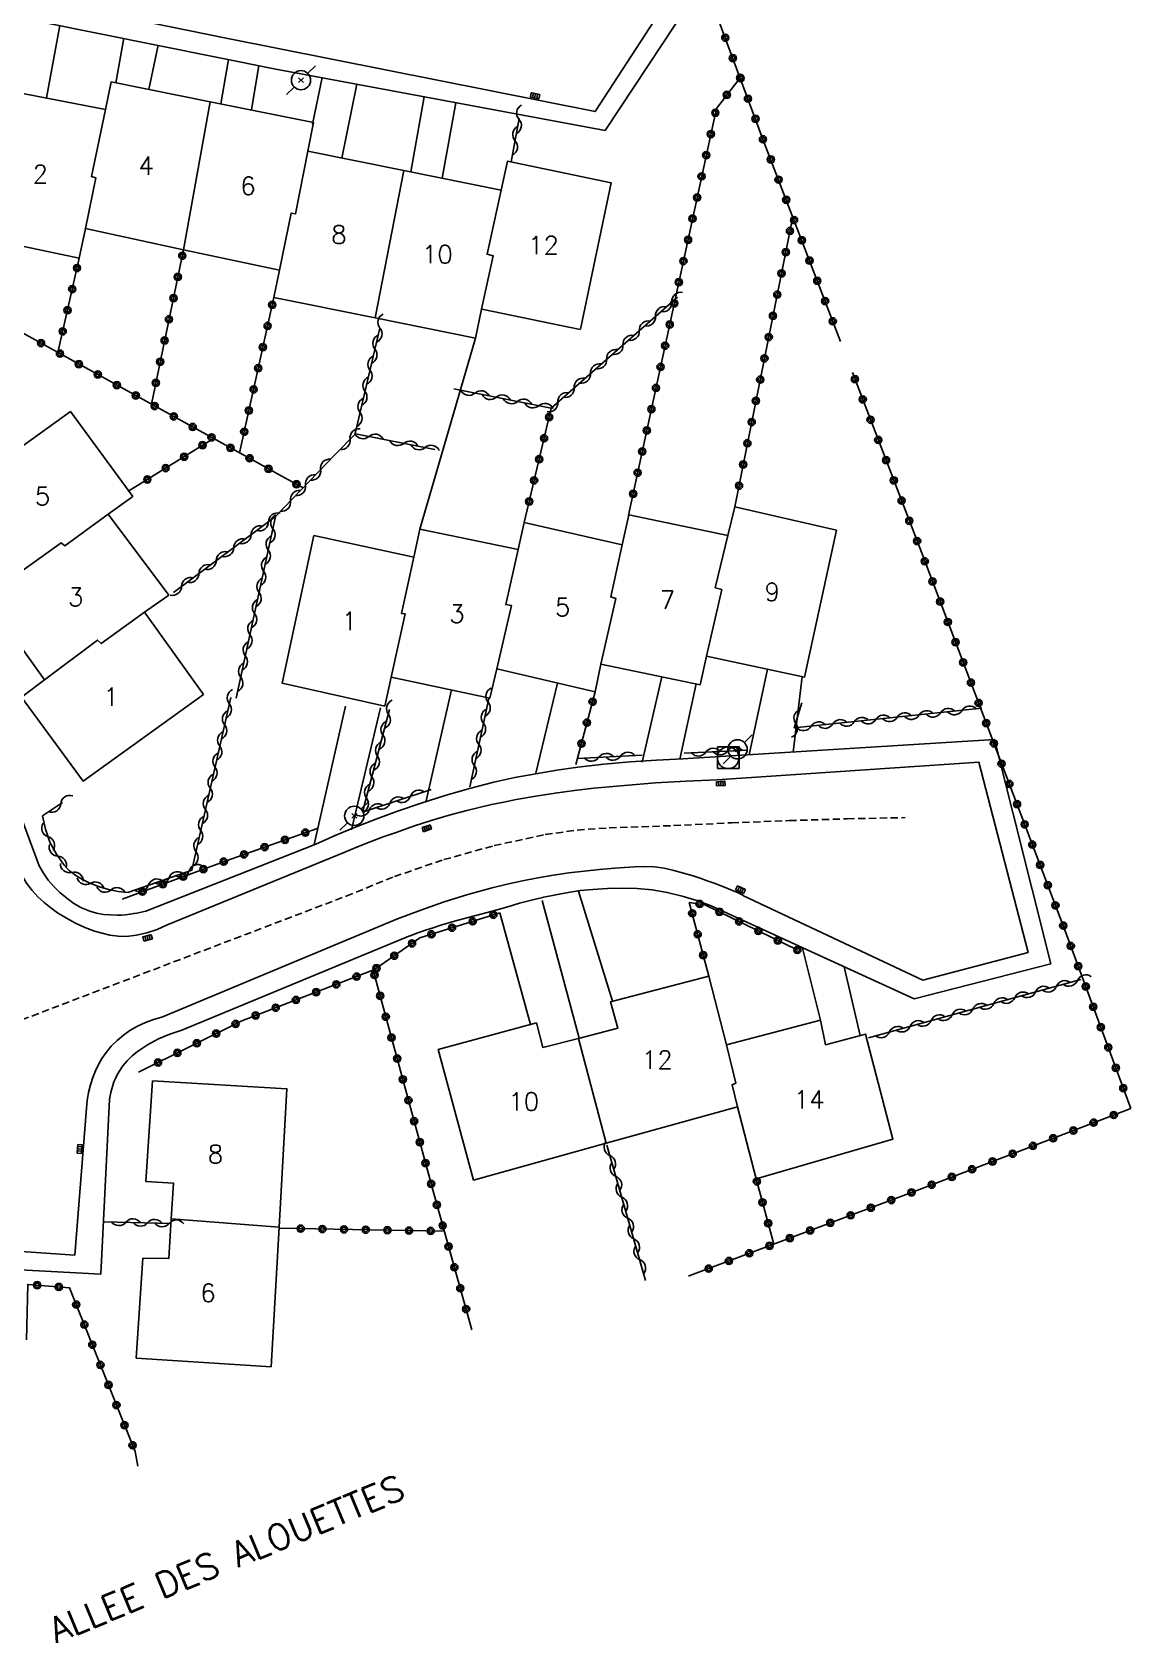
# Model space of a CAD drawing. Header units: millimetres. Extents: x 147000 to 148000, y 141000 to 142001.
# Drawn here: x 147848 to 147924.1, y 141785.2 to 141896.8 of the extents above; entities that cross this region are included whole.
import ezdxf
from ezdxf.enums import TextEntityAlignment as Align

# ---------------------------------------------------------------- set-up
doc = ezdxf.new("R2010")
doc.units = ezdxf.units.MM
doc.linetypes.add('DASHED', pattern=[0.75, 0.5, -0.25])
doc.layers.get('0').update_dxf_attribs({"linetype": 'CONTINUOUS'})
for name, color, linetype in [('W0001', 6, 'DASHED'), ('W0014', 7, 'CONTINUOUS'), ('W0017', 7, 'CONTINUOUS'), ('W0101', 7, 'CONTINUOUS'), ('W0310', 3, 'CONTINUOUS'), ('W0323', 7, 'CONTINUOUS'), ('W0330', 7, 'CONTINUOUS'), ('W0401', 7, 'CONTINUOUS'), ('W0420', 7, 'CONTINUOUS'), ('W0473', 7, 'CONTINUOUS'), ('W0989', 7, 'CONTINUOUS'), ('W0991', 7, 'CONTINUOUS'), ('W1102', 7, 'CONTINUOUS')]:
    doc.layers.add(name, color=color, linetype=linetype)
doc.styles.get("Standard").update_dxf_attribs({"font": 'romans.shx', "width": 0.85})

# ---------------------------------------------------------------- blocks, each defined once
blk = doc.blocks.new('T473')
for p, q in [((-0.166667, 0.166667), (0.166667, -0.166667)), ((-0.166667, -0.166667), (0.166667, 0.166667)), ((0.500001, 0.500001), (1.000002, 1.000002)), ((-1.000002, -1.000002), (-0.500001, -0.500001))]:
    blk.add_line(p, q)
blk.add_ellipse((0, 0), major_axis=(0.471405, 0.471405), ratio=1, start_param=5.4977871438, end_param=11.780972451)
blk = doc.blocks.new('T401')
for p, q in [((-0.3, 0.3), (0, 0.3)), ((-0.3, -0.25), (-0.3, 0.3)), ((-0.3, 0.15), (0, 0.15)), ((-0.3, 0), (0, 0)), ((0, 0.3), (0, -0.25)), ((-0.3, -0.15), (0, -0.15)), ((-0.3, -0.25), (-0.3, -0.3)), ((-0.3, -0.3), (0, -0.3)), ((0, -0.3), (0, -0.25))]:
    blk.add_line(p, q)
blk = doc.blocks.new('T420')
for p, q in [((0.75, 0.75), (-0.75, 0.75)), ((-0.75, 0.75), (-0.75, -0.75)), ((0.75, 0.75), (0.75, -0.75)), ((0.75, -0.75), (-0.75, -0.75))]:
    blk.add_line(p, q)
blk.add_ellipse((0, 0), major_axis=(-0.53, 0.53), ratio=1, start_param=3.926991, end_param=10.210176)
blk = doc.blocks.new('t310o')
at = {"color": 0, "linetype": 'Continuous'}
for centre, start, end in [((-0.5, 0.38), 216.8699, 323.1304), ((0.5, -0.37), 36.8699, 143.1303)]:
    blk.add_arc(centre, 0.625, start, end, dxfattribs=at)
blk = doc.blocks.new('t323o')
at = {"color": 0, "linetype": 'Continuous'}
for radius in [0.25, 0.15]:
    blk.add_circle((0, 0), radius, dxfattribs=at)

msp = doc.modelspace()

# ---------------------------------------------------------------- linework, layer by layer
at = {"layer": 'W0001'}
msp.add_lwpolyline([(147847.29, 141828.39), (147869.74, 141836.96), (147873.09, 141838.32), (147876.51, 141839.49), (147880, 141840.46), (147883.53, 141841.23), (147885.75, 141841.54), (147887.97, 141841.69), (147890.2, 141841.76), (147892.42, 141841.85), (147896.43, 141842.04), (147900.44, 141842.19), (147904.45, 141842.32), (147908.46, 141842.4)], dxfattribs=at)
at = {"layer": 'W0014'}
for points in [[(147878, 141908.57), (147879.17, 141914.67), (147890.09, 141912.27), (147894.59, 141900.45), (147887.68, 141889.99), (147864.88, 141894.25), (147836.29, 141900.01)], [(147836.9, 141901.4), (147861.55, 141896.36), (147886.98, 141891.3), (147892.96, 141900.53), (147889.22, 141911.17), (147880.45, 141912.98), (147879.23, 141907.23)], [(147828.8, 141891.38), (147829.94, 141888.36), (147834.55, 141890.27), (147842.59, 141868.97), (147838.04, 141867.22), (147848.5, 141839.05)], [(147893.05, 141846.46), (147914.65, 141847.8), (147918.54, 141832.26), (147909.07, 141829.85), (147895.03, 141836.28)], [(147867.65, 141840.57), (147869.04, 141841.19), (147870.45, 141841.77), (147871.87, 141842.32), (147873.3, 141842.84), (147874.95, 141843.4), (147876.61, 141843.93), (147878.29, 141844.41), (147879.98, 141844.85), (147881.42, 141845.17), (147882.87, 141845.44), (147884.33, 141845.68), (147885.79, 141845.89), (147887.6, 141846.1), (147889.41, 141846.26), (147891.23, 141846.38), (147893.05, 141846.46)], [(147897.25, 141836.99), (147909.67, 141831.14), (147916.97, 141833.06), (147913.56, 141846.23), (147895.42, 141845.01)], [(147895.42, 141845.01), (147893.29, 141844.93), (147891.16, 141844.8), (147889.03, 141844.63), (147886.9, 141844.43), (147885.56, 141844.27), (147884.21, 141844.09), (147882.87, 141843.88), (147881.53, 141843.65), (147880.67, 141843.48), (147879.81, 141843.31), (147878.95, 141843.11), (147878.1, 141842.9), (147876.87, 141842.56), (147875.64, 141842.19), (147874.42, 141841.8), (147873.21, 141841.38), (147872.32, 141841.06), (147871.42, 141840.72), (147870.54, 141840.37), (147869.66, 141840)], [(147855.88, 141835.93), (147867.65, 141840.57)], [(147857.31, 141834.96), (147856.65, 141834.65), (147855.95, 141834.41), (147855.23, 141834.25), (147854.51, 141834.17), (147853.95, 141834.18), (147853.39, 141834.26), (147852.85, 141834.39), (147852.32, 141834.54), (147851.65, 141834.79), (147851.01, 141835.09), (147850.38, 141835.43), (147849.77, 141835.81), (147849.29, 141836.15), (147848.83, 141836.52), (147848.4, 141836.92), (147848, 141837.36), (147847.62, 141837.87), (147847.29, 141838.41), (147847, 141838.98), (147846.76, 141839.57)], [(147869.65, 141840), (147857.31, 141834.96)], [(147848.48, 141839.05), (147848.78, 141838.55), (147849.12, 141838.07), (147849.51, 141837.62), (147849.93, 141837.21), (147850.4, 141836.82), (147850.9, 141836.46), (147851.43, 141836.16), (147851.99, 141835.91), (147852.46, 141835.78), (147852.94, 141835.7), (147853.42, 141835.66), (147853.89, 141835.64), (147854.19, 141835.65), (147854.48, 141835.67), (147854.77, 141835.71), (147855.06, 141835.76), (147855.26, 141835.79), (147855.47, 141835.83), (147855.68, 141835.88), (147855.88, 141835.93)], [(147873.3, 141835.39), (147874.91, 141836), (147876.54, 141836.56), (147878.18, 141837.08), (147879.85, 141837.54), (147880.9, 141837.8), (147881.96, 141838.03), (147883.03, 141838.23), (147884.1, 141838.41), (147885.16, 141838.57), (147886.22, 141838.7), (147887.28, 141838.8), (147888.35, 141838.89), (147889.03, 141838.95), (147889.71, 141839), (147890.4, 141839.02), (147891.09, 141838.99), (147891.77, 141838.89), (147892.44, 141838.74), (147893.11, 141838.55), (147893.77, 141838.36), (147894.26, 141838.2), (147894.75, 141838.03), (147895.24, 141837.86), (147895.72, 141837.67), (147896.11, 141837.51), (147896.5, 141837.35), (147896.88, 141837.18), (147897.26, 141837)], [(147895.03, 141836.28), (147894.04, 141836.66), (147893.02, 141836.97), (147891.98, 141837.22), (147890.93, 141837.39), (147889.9, 141837.49), (147888.87, 141837.52), (147887.85, 141837.49), (147886.82, 141837.43), (147885.96, 141837.34), (147885.11, 141837.21), (147884.27, 141837.06), (147883.43, 141836.89), (147882.59, 141836.69), (147881.76, 141836.47), (147880.94, 141836.23), (147880.11, 141836), (147879.16, 141835.74), (147878.2, 141835.48), (147877.25, 141835.22), (147876.3, 141834.94), (147875.77, 141834.77), (147875.24, 141834.6), (147874.71, 141834.41), (147874.19, 141834.22)], [(147856.99, 141828.57), (147873.3, 141835.39)], [(147874.2, 141834.23), (147858.36, 141827.67)], [(147851.77, 141822.27), (147851.82, 141822.81), (147851.91, 141823.35), (147852.04, 141823.88), (147852.21, 141824.4), (147852.39, 141824.86), (147852.6, 141825.3), (147852.84, 141825.72), (147853.12, 141826.12), (147853.48, 141826.56), (147853.88, 141826.96), (147854.32, 141827.32), (147854.78, 141827.65), (147855.3, 141827.95), (147855.85, 141828.21), (147856.41, 141828.42), (147856.99, 141828.58)], [(147858.36, 141827.67), (147857.54, 141827.41), (147856.76, 141827.07), (147856, 141826.66), (147855.29, 141826.19), (147854.93, 141825.89), (147854.59, 141825.56), (147854.29, 141825.2), (147854.02, 141824.82), (147853.88, 141824.59), (147853.77, 141824.34), (147853.67, 141824.1), (147853.59, 141823.85), (147853.52, 141823.61), (147853.45, 141823.37), (147853.41, 141823.13), (147853.37, 141822.88)], [(147853.37, 141822.88), (147852.75, 141810.77), (147826.1, 141812.21)], [(147829.77, 141813.55), (147850.96, 141812.1), (147851.76, 141822.28)]]:
    msp.add_lwpolyline(points, dxfattribs=at)
at = {"layer": 'W0017'}
for points in [[(147848.99, 141892.25), (147849.92, 141897.27)], [(147853.8, 141893.3), (147854.35, 141896.38)], [(147856.73, 141895.9), (147856.09, 141892.84)], [(147861.08, 141891.84), (147861.59, 141894.92)], [(147863.69, 141894.49), (147863.2, 141891.42)], [(147868.08, 141893.66), (147867.42, 141890.43)], [(147869.45, 141888.09), (147870.48, 141893.21)], [(147874.22, 141887.13), (147875.14, 141892.33)], [(147876.39, 141886.7), (147877.34, 141891.92)], [(147884.39, 141851.72), (147882.89, 141845.49)], [(147890.25, 141846.24), (147891.6, 141852.15)], [(147897.66, 141846.74), (147898.92, 141852.69)], [(147901.33, 141852.17), (147900.7, 141846.93)], [(147875.29, 141843.56), (147877.04, 141851.24)], [(147893.98, 141851.66), (147892.86, 141846.44)], [(147869.7, 141850.13), (147867.54, 141840.53)], [(147870.12, 141841.56), (147872.13, 141850.01)], [(147885.84, 141837.31), (147888.2, 141829.68)], [(147880.38, 141835.81), (147882.52, 141828.07)], [(147901.35, 141833.35), (147902.6, 141828.36)], [(147905.33, 141827.3), (147904.24, 141832.06)]]:
    msp.add_lwpolyline(points, dxfattribs=at)
at = {"layer": 'W0101'}
for points in [[(147853.48, 141893.37), (147853.08, 141891.44)], [(147853.48, 141893.37), (147860.33, 141891.99)], [(147851.69, 141883.2), (147851.26, 141881.15), (147844.12, 141882.65), (147846.15, 141892.82)], [(147846.16, 141892.8), (147853.08, 141891.44)], [(147860.33, 141891.99), (147867.49, 141890.55)], [(147867.49, 141890.55), (147867.1, 141888.56)], [(147867.1, 141888.56), (147873.73, 141887.23)], [(147880.48, 141885.87), (147880.91, 141887.87), (147888.1, 141886.36), (147885.97, 141876.23)], [(147873.73, 141887.23), (147880.48, 141885.87)], [(147858.49, 141881.74), (147851.69, 141883.2)], [(147865.13, 141880.32), (147858.49, 141881.74)], [(147865.13, 141880.32), (147864.74, 141878.43), (147871.76, 141877.02)], [(147871.76, 141877.02), (147878.7, 141875.62), (147879.13, 141877.62)], [(147885.96, 141876.22), (147879.14, 141877.62)], [(147846.35, 141858.81), (147842.21, 141864.46), (147850.65, 141870.52), (147854.98, 141864.65)], [(147854.98, 141864.65), (147853.27, 141863.41)], [(147857.46, 141857.82), (147853.27, 141863.41)], [(147888.85, 141861.29), (147889.31, 141863.37)], [(147889.31, 141863.37), (147896.17, 141861.93)], [(147903.71, 141862.3), (147896.65, 141863.92), (147896.17, 141861.93)], [(147872.42, 141850.11), (147865.32, 141851.71), (147867.52, 141861.94), (147874.43, 141860.44)], [(147874.43, 141860.44), (147874.86, 141862.37), (147881.66, 141860.97)], [(147881.66, 141860.97), (147882.08, 141862.85), (147888.85, 141861.29)], [(147903.71, 141862.3), (147901.49, 141852.14), (147894.7, 141853.58)], [(147846.35, 141858.81), (147844.75, 141857.67), (147848.86, 141851.95)], [(147857.46, 141857.82), (147855.79, 141856.62)], [(147859.86, 141850.93), (147855.79, 141856.62)], [(147887.39, 141853.02), (147886.99, 141851.11)], [(147894.7, 141853.58), (147894.25, 141851.6), (147887.39, 141853.02)], [(147848.86, 141851.95), (147847.26, 141850.75), (147851.54, 141844.93), (147859.86, 141850.93)], [(147872.42, 141850.11), (147872.87, 141852.13)], [(147879.7, 141850.67), (147872.87, 141852.13)], [(147879.7, 141850.67), (147880.17, 141852.71)], [(147886.99, 141851.11), (147880.17, 141852.71)], [(147896.09, 141826.65), (147894.85, 141831.42), (147888.04, 141829.64), (147888.56, 141827.81), (147885.84, 141827.11)], [(147896.84, 141822.37), (147898.13, 141817.39), (147907.61, 141820.13), (147905.7, 141827.4), (147902.95, 141826.67), (147902.6, 141828.36), (147896.09, 141826.65)], [(147885.84, 141827.11), (147883.36, 141826.48), (147882.92, 141828.18), (147876.12, 141826.33), (147878.56, 141817.29)], [(147865.1, 141814.02), (147865.65, 141823.62), (147856.34, 141824.16), (147855.88, 141817.19), (147857.79, 141817.09), (147857.64, 141814.61)], [(147887.74, 141819.84), (147896.84, 141822.37)], [(147878.56, 141817.29), (147887.74, 141819.84)], [(147857.64, 141814.61), (147857.47, 141811.87), (147855.67, 141811.88), (147855.21, 141804.96), (147864.56, 141804.36)], [(147864.56, 141804.36), (147865.1, 141814.02)]]:
    msp.add_lwpolyline(points, dxfattribs=at)
at = {"layer": 'W0310'}
for points in [[(147881.72, 141890.83), (147881.17, 141887.82)], [(147877.2, 141872.09), (147883.94, 141870.76), (147892.69, 141878.45)], [(147870.37, 141869.01), (147872.09, 141876.31)], [(147868.97, 141867.53), (147870.39, 141868.99), (147872.26, 141868.62)], [(147870.35, 141868.96), (147870.37, 141869.01)], [(147872.26, 141868.62), (147875.88, 141867.89)], [(147864.86, 141863.26), (147868.97, 141867.53)], [(147862.14, 141850.67), (147864.86, 141863.26), (147857.79, 141858)], [(147854.64, 141837.21), (147859.07, 141838.77), (147861.76, 141850.71)], [(147878.3, 141844.54), (147879.63, 141850.64)], [(147872.76, 141849.9), (147870.89, 141842.78), (147875.63, 141844.34)], [(147913.76, 141849.97), (147900.78, 141848.61), (147901.3, 141850.36)], [(147885.75, 141846.49), (147890.24, 141846.72)], [(147893.16, 141846.86), (147897.54, 141847.07)], [(147850.11, 141843.45), (147848.73, 141842.53)], [(147848.72, 141842.52), (147848.92, 141841.6), (147849.24, 141840.71), (147849.68, 141839.87), (147850.23, 141839.11), (147850.6, 141838.72), (147851.03, 141838.39), (147851.49, 141838.12), (147851.96, 141837.88), (147852.61, 141837.63), (147853.28, 141837.43), (147853.96, 141837.29), (147854.65, 141837.22)], [(147905.91, 141827.15), (147920.63, 141831.18)], [(147887.8, 141819.71), (147890.48, 141810.33)], [(147853, 141814.41), (147857.62, 141814.28)]]:
    msp.add_lwpolyline(points, dxfattribs=at)
at = {"layer": 'W0323'}
for points in [[(147903.98, 141875.38), (147898.7, 141889.15), (147893.89, 141902.08), (147889.66, 141913.58)], [(147889.3, 141863.36), (147895.38, 141891.51), (147897.03, 141893.65)], [(147896.65, 141863.92), (147900.67, 141884.01)], [(147851.26, 141881.15), (147849.79, 141874.61)], [(147856.26, 141871.04), (147858.49, 141881.74)], [(147839.42, 141880.34), (147864.66, 141866.4)], [(147864.74, 141878.43), (147862.37, 141867.67)], [(147924.08, 141822.26), (147919.63, 141834.3), (147915.03, 141846.4), (147909.58, 141860.79), (147904.8, 141873.24)], [(147882.08, 141862.84), (147883.94, 141870.76)], [(147854.71, 141865.03), (147860.56, 141868.67)], [(147864.66, 141866.4), (147865, 141866.21)], [(147865, 141866.21), (147866.77, 141865.24)], [(147886.99, 141851.11), (147885.66, 141846.08)], [(147854.23, 141836.75), (147861.5, 141839.43), (147867.73, 141841.65)], [(147894.85, 141831.42), (147893.51, 141836.53), (147894.59, 141836.36), (147901.02, 141833.22)], [(147855.38, 141824.77), (147862.52, 141828.32), (147871.7, 141831.87), (147874.84, 141834.07), (147880.39, 141835.81)], [(147871.62, 141831.84), (147875.88, 141816.11), (147878.46, 141806.91)], [(147924.08, 141822.26), (147909.44, 141816.64), (147893.62, 141810.7), (147893.45, 141810.63)], [(147898.14, 141817.39), (147899.36, 141812.86)], [(147865.1, 141813.96), (147876.54, 141813.75)], [(147850.61, 141809.83), (147847.7, 141810.07), (147847.62, 141806.23)], [(147855.32, 141797.47), (147855.14, 141798.48), (147850.6, 141809.83)]]:
    msp.add_lwpolyline(points, dxfattribs=at)
at = {"layer": 'W0330'}
for points in [[(147878.7, 141875.62), (147874.86, 141862.37)], [(147883.32, 141836.66), (147885.89, 141827.13)]]:
    msp.add_lwpolyline(points, dxfattribs=at)
at = {"layer": 'W1102'}
for points in [[(147858.48, 141881.74), (147860.33, 141891.99)], [(147853.08, 141891.44), (147852.11, 141886.8), (147852.42, 141886.71), (147851.69, 141883.2)], [(147867.1, 141888.56), (147866.23, 141884.22), (147865.94, 141884.28), (147865.13, 141880.32)], [(147871.76, 141877.01), (147873.73, 141887.23)], [(147879.13, 141877.62), (147879.93, 141881.31), (147879.5, 141881.42), (147880.48, 141885.87)], [(147853.27, 141863.41), (147850.26, 141861.22), (147850.02, 141861.44), (147846.35, 141858.81)], [(147896.17, 141861.93), (147895.31, 141858.32), (147895.75, 141858.19), (147894.7, 141853.58)], [(147880.17, 141852.71), (147881.2, 141857.09), (147880.8, 141857.16), (147881.66, 141860.97)], [(147887.39, 141853.02), (147888.43, 141857.57), (147888.07, 141857.69), (147888.85, 141861.29)], [(147872.87, 141852.13), (147873.83, 141856.52), (147873.58, 141856.54), (147874.43, 141860.44)], [(147855.79, 141856.62), (147852.78, 141854.45), (147852.54, 141854.7), (147848.86, 141851.95)], [(147885.84, 141827.11), (147887.74, 141819.84)], [(147896.84, 141822.37), (147896.47, 141823.9), (147896.74, 141824.01), (147896.09, 141826.65)], [(147857.64, 141814.61), (147865.11, 141814.02)]]:
    msp.add_lwpolyline(points, dxfattribs=at)

# ---------------------------------------------------------------- block references
at = {"layer": 'W0310'}
for p, rotation in [((147881.71, 141890.77), 259.753695396567), ((147881.44, 141889.29), 259.753695396567), ((147892.3, 141878.11), 41.32753877446332), ((147891.17, 141877.12), 41.32753877446332), ((147872.09, 141876.31), 76.73777796121826), ((147890.05, 141876.13), 41.32753877446332), ((147871.74, 141874.85), 76.73777796121826), ((147888.92, 141875.14), 41.32753877446332), ((147871.4, 141873.39), 76.73777796121826), ((147887.79, 141874.15), 41.32753877446332), ((147871.05, 141871.93), 76.73777796121826), ((147885.54, 141872.17), 41.32753877446332), ((147886.67, 141873.16), 41.32753877446332), ((147878.67, 141871.8), 348.8666534685215), ((147880.14, 141871.51), 348.8666534685215), ((147884.41, 141871.17), 41.32753877446332), ((147870.71, 141870.47), 76.73777796121826), ((147881.61, 141871.22), 348.8666534685215), ((147883.09, 141870.93), 348.8666534685215), ((147870.02, 141868.61), 46.0636441577314), ((147871.33, 141868.8), 348.6720089722021), ((147873.74, 141868.32), 348.6720089723848), ((147875.21, 141868.03), 348.6720089723848), ((147867.98, 141866.5), 46.06364415699618), ((147866.94, 141865.42), 46.06364415699618), ((147865.9, 141864.34), 46.06364415699618), ((147864.37, 141862.89), 216.6151243174446), ((147864.68, 141862.4), 77.78813478575763), ((147861.96, 141861.1), 216.6151243174446), ((147863.16, 141862), 216.6151243174446), ((147864.36, 141860.93), 77.78813478575763), ((147860.75, 141860.21), 216.6151243174446), ((147859.55, 141859.31), 216.6151243174446), ((147864.04, 141859.46), 77.78813478575763), ((147858.35, 141858.42), 216.6151243174446), ((147863.72, 141858), 77.78813478575763), ((147863.41, 141856.53), 77.78813478575763), ((147863.09, 141855.07), 77.78813478575763), ((147862.77, 141853.6), 77.78813478575763), ((147862.45, 141852.13), 77.78813478575763), ((147861.66, 141850.29), 77.28787160960188), ((147879.58, 141850.4), 77.68024554956303), ((147861.33, 141848.82), 77.28787160960188), ((147872.67, 141849.56), 255.3221732762894), ((147879.26, 141848.94), 77.68024554956303), ((147900.88, 141848.93), 73.53452916148943), ((147906.42, 141849.2), 185.9906216710825), ((147907.91, 141849.36), 185.9906216710825), ((147909.41, 141849.51), 185.9906216710825), ((147910.9, 141849.67), 185.9906216710825), ((147912.39, 141849.83), 185.9906216710825), ((147861, 141847.36), 77.28787160960188), ((147872.29, 141848.11), 255.3221732762894), ((147878.94, 141847.47), 77.68024554956303), ((147901.95, 141848.73), 185.9906216710825), ((147903.44, 141848.89), 185.9906216710825), ((147904.93, 141849.04), 185.9906216710825), ((147871.91, 141846.66), 255.3221732762894), ((147896.16, 141847.01), 2.759264970529418), ((147860.67, 141845.9), 77.28787160960188), ((147871.53, 141845.21), 255.3221732762894), ((147878.62, 141846.01), 77.68024554956303), ((147887.25, 141846.57), 2.904371763760618), ((147888.74, 141846.65), 2.904371763760618), ((147894.66, 141846.93), 2.759264970529418), ((147860.34, 141844.43), 77.28787160960188), ((147849.98, 141843.36), 213.6421693766574), ((147860.01, 141842.97), 77.28787160960188), ((147871.15, 141843.75), 255.3221732762894), ((147872.78, 141843.4), 18.27150647192743), ((147874.2, 141843.87), 18.27150647192743), ((147871.35, 141842.93), 18.27150647192743), ((147849.11, 141841.07), 289.8684910945706), ((147859.68, 141841.51), 77.28787160960188), ((147849.78, 141839.73), 305.4330217085574), ((147859.35, 141840.04), 77.28787160960188), ((147850.75, 141838.6), 322.6778962658321), ((147852.04, 141837.85), 338.1830021264879), ((147857.47, 141838.21), 19.39133234501249), ((147858.88, 141838.71), 19.39133234501249), ((147853.47, 141837.39), 348.8184604354864), ((147856.05, 141837.71), 19.39133234501249), ((147917.48, 141830.32), 15.30350956317337), ((147918.93, 141830.71), 15.30350956317337), ((147920.38, 141831.11), 15.30350956317337), ((147913.14, 141829.13), 15.30350956317337), ((147914.59, 141829.52), 15.30350956317337), ((147916.04, 141829.92), 15.30350956317337), ((147908.8, 141827.94), 15.30350956317337), ((147910.25, 141828.34), 15.30350956317337), ((147911.7, 141828.73), 15.30350956317337), ((147907.36, 141827.54), 15.30350956317337), ((147888, 141818.99), 285.9912992275613), ((147888.42, 141817.54), 285.9912992275613), ((147888.83, 141816.1), 285.9912992275613), ((147889.24, 141814.66), 285.9912992275613), ((147854.5, 141814.37), 358.3995596400416), ((147856, 141814.33), 358.3995596400416), ((147857.5, 141814.29), 358.3995596400416), ((147889.66, 141813.22), 285.9912992275613), ((147890.07, 141811.78), 285.9912992275613)]:
    msp.add_blockref('t310o', p, dxfattribs=dict(at, rotation=rotation))
at = {"layer": 'W0323'}
for p, rotation in [((147896, 141896.42), 110.408705620651), ((147896.52, 141895.01), 110.408705620651), ((147897.03, 141893.65), 52.39400864236102), ((147897.05, 141893.61), 110.408705620651), ((147896.11, 141892.46), 52.39400864236102), ((147897.57, 141892.2), 110.408705620651), ((147895.31, 141891.22), 77.82171454936244), ((147898.09, 141890.8), 110.408705620651), ((147895, 141889.75), 77.82171454936244), ((147898.61, 141889.39), 110.408705620651), ((147894.68, 141888.29), 77.82171454936244), ((147899.15, 141887.99), 110.9590749607244), ((147894.36, 141886.82), 77.82171454936244), ((147899.69, 141886.59), 110.9590749607244), ((147894.05, 141885.35), 77.82171454936244), ((147900.22, 141885.19), 110.9590749607244), ((147893.73, 141883.89), 77.82171454936244), ((147900.76, 141883.79), 110.9590749607244), ((147900.48, 141883.04), 78.67196702095751), ((147893.42, 141882.42), 77.82171454936244), ((147900.19, 141881.57), 78.67196702095751), ((147901.3, 141882.39), 110.9590749607244), ((147851.11, 141880.47), 257.3208684644848), ((147858.4, 141881.32), 78.25629721720506), ((147893.1, 141880.95), 77.82171454936244), ((147901.83, 141880.98), 110.9590749607244), ((147858.09, 141879.85), 78.25629721720506), ((147892.78, 141879.49), 77.82171454936244), ((147899.89, 141880.1), 78.67196702095751), ((147902.37, 141879.58), 110.9590749607244), ((147850.78, 141879.01), 257.3208684644848), ((147857.79, 141878.38), 78.25629721720506), ((147899.6, 141878.63), 78.67196702095751), ((147902.91, 141878.18), 110.9590749607244), ((147850.45, 141877.54), 257.3208684644848), ((147864.63, 141877.92), 257.5563321428344), ((147892.47, 141878.02), 77.82171454936244), ((147899.3, 141877.16), 78.67196702095751), ((147850.12, 141876.08), 257.3208684644848), ((147857.48, 141876.92), 78.25629721720506), ((147864.31, 141876.46), 257.5563321428344), ((147892.15, 141876.56), 77.82171454936244), ((147903.44, 141876.78), 110.9590749607244), ((147848.62, 141875.27), 331.0784746954387), ((147857.18, 141875.45), 78.25629721720506), ((147863.98, 141874.99), 257.5563321428344), ((147891.83, 141875.09), 77.82171454936244), ((147899.01, 141875.69), 78.67196702095751), ((147849.93, 141874.54), 331.0784746954387), ((147851.24, 141873.81), 331.0784746954387), ((147856.87, 141873.98), 78.25629721720506), ((147898.71, 141874.21), 78.67196702095751), ((147852.55, 141873.09), 331.0784746954387), ((147863.66, 141873.53), 257.5563321428344), ((147891.52, 141873.62), 77.82171454936244), ((147898.42, 141872.74), 78.67196702095751), ((147904.98, 141872.77), 110.9893308439722), ((147853.87, 141872.36), 331.0784746954387), ((147855.18, 141871.64), 331.0784746954387), ((147856.57, 141872.51), 78.25629721720506), ((147863.34, 141872.06), 257.5563321428344), ((147891.2, 141872.16), 77.82171454936244), ((147856.49, 141870.91), 331.0784746954387), ((147863.01, 141870.6), 257.5563321428344), ((147890.88, 141870.69), 77.82171454936244), ((147898.12, 141871.27), 78.67196702095751), ((147905.52, 141871.37), 110.9893308439722), ((147857.81, 141870.19), 331.0784746954387), ((147859.12, 141869.46), 331.0784746954387), ((147883.8, 141870.14), 76.75585295328939), ((147897.83, 141869.8), 78.67196702095751), ((147906.06, 141869.96), 110.9893308439722), ((147859.8, 141868.2), 31.8820074738558), ((147860.43, 141868.74), 331.0784746954387), ((147862.69, 141869.13), 257.5563321428344), ((147883.45, 141868.68), 76.75585295328939), ((147890.57, 141869.22), 77.82171454936244), ((147897.53, 141868.33), 78.67196702095751), ((147906.59, 141868.56), 110.9893308439722), ((147858.53, 141867.4), 31.8820074738558), ((147861.74, 141868.01), 331.0784746954387), ((147863.06, 141867.29), 331.0784746954387), ((147883.11, 141867.22), 76.75585295328939), ((147890.25, 141867.76), 77.82171454936244), ((147907.13, 141867.16), 110.9893308439722), ((147857.25, 141866.61), 31.8820074738558), ((147864.37, 141866.56), 331.0784746954387), ((147889.93, 141866.29), 77.82171454936244), ((147897.24, 141866.86), 78.67196702095751), ((147855.98, 141865.82), 31.8820074738558), ((147866.31, 141865.49), 331.0784746953422), ((147882.76, 141865.76), 76.75585295328939), ((147889.62, 141864.83), 77.82171454936244), ((147896.95, 141865.39), 78.67196702095751), ((147907.67, 141865.76), 110.9893308439722), ((147882.42, 141864.3), 76.75585295328939), ((147908.21, 141864.36), 110.9893308439722), ((147908.74, 141862.96), 110.9893308439722), ((147909.28, 141861.56), 110.9893308439722), ((147909.81, 141860.16), 110.7626491129186), ((147910.35, 141858.76), 110.7626491129186), ((147910.88, 141857.36), 110.7626491129186), ((147911.41, 141855.95), 110.7626491129186), ((147911.94, 141854.55), 110.7626491129186), ((147912.47, 141853.15), 110.7626491129186), ((147913.01, 141851.75), 110.7626491129186), ((147886.81, 141850.43), 255.2222948898063), ((147913.54, 141850.34), 110.7626491129186), ((147886.42, 141848.98), 255.2222948898063), ((147914.07, 141848.94), 110.7626491129186), ((147886.04, 141847.53), 255.2222948898063), ((147914.6, 141847.54), 110.7626491129186), ((147915.13, 141846.13), 110.8156473746965), ((147915.67, 141844.73), 110.8156473746965), ((147916.2, 141843.33), 110.8156473746965), ((147866.92, 141841.36), 19.62119183515514), ((147916.73, 141841.93), 110.8156473746965), ((147864.1, 141840.36), 19.62119183515514), ((147865.51, 141840.86), 19.62119183515514), ((147917.26, 141840.53), 110.8156473746965), ((147861.27, 141839.35), 20.24679082896342), ((147862.68, 141839.85), 19.62119183515514), ((147917.8, 141839.12), 110.8156473746965), ((147858.46, 141838.31), 20.24679082896342), ((147859.86, 141838.83), 20.24679082896342), ((147855.64, 141837.27), 20.24679082896342), ((147857.05, 141837.79), 20.24679082896342), ((147918.33, 141837.72), 110.8156473746965), ((147894.22, 141836.42), 351.2618109881217), ((147895.6, 141835.87), 333.946504689444), ((147918.86, 141836.32), 110.8156473746965), ((147877.08, 141834.77), 17.43106587419542), ((147878.51, 141835.22), 17.43106587419542), ((147879.94, 141835.67), 17.43106587419542), ((147893.71, 141835.77), 104.7413543107558), ((147896.95, 141835.21), 333.946504689444), ((147919.4, 141834.92), 110.8156473746965), ((147874.31, 141833.69), 35.04097629313672), ((147875.65, 141834.32), 17.43106587419542), ((147894.09, 141834.32), 104.7413543107558), ((147898.29, 141834.55), 333.946504689444), ((147899.64, 141833.89), 333.946504689444), ((147873.08, 141832.83), 35.04097629313672), ((147894.47, 141832.87), 104.7413543107558), ((147900.99, 141833.23), 333.946504689444), ((147919.92, 141833.51), 110.2526249909377), ((147870.47, 141831.39), 21.14901133387119), ((147871.71, 141831.5), 285.1542801594304), ((147871.85, 141831.97), 35.04097629313672), ((147920.44, 141832.11), 110.2526249909377), ((147867.67, 141830.31), 21.14901133387119), ((147869.07, 141830.85), 21.14901133387119), ((147920.96, 141830.7), 110.2526249909377), ((147864.87, 141829.23), 21.14901133387119), ((147866.27, 141829.77), 21.14901133387119), ((147872.1, 141830.06), 285.1542801594304), ((147921.48, 141829.29), 110.2526249909377), ((147862.09, 141828.11), 26.37863002335952), ((147863.48, 141828.69), 21.14901133387119), ((147872.49, 141828.61), 285.1542801594304), ((147860.75, 141827.44), 26.37863002335952), ((147872.89, 141827.16), 285.1542801594304), ((147922, 141827.88), 110.2526249909377), ((147858.06, 141826.11), 26.37863002335952), ((147859.41, 141826.77), 26.37863002335952), ((147922.52, 141826.48), 110.2526249909377), ((147856.72, 141825.44), 26.37863002335952), ((147873.28, 141825.71), 285.1542801594304), ((147923.04, 141825.07), 110.2526249909377), ((147873.67, 141824.27), 285.1542801594304), ((147923.56, 141823.66), 110.2526249909377), ((147874.06, 141822.82), 285.1542801594304), ((147874.45, 141821.37), 285.1542801594304), ((147922.9, 141821.8), 200.9758261955819), ((147918.7, 141820.19), 200.9758261955819), ((147920.1, 141820.73), 200.9758261955819), ((147921.5, 141821.27), 200.9758261955819), ((147874.85, 141819.92), 285.1542801594304), ((147915.9, 141819.12), 200.9758261955819), ((147917.3, 141819.66), 200.9758261955819), ((147875.24, 141818.47), 285.1542801594304), ((147913.09, 141818.04), 200.9758261955819), ((147914.5, 141818.58), 200.9758261955819), ((147875.63, 141817.03), 285.1542801594304), ((147898.19, 141817.2), 285.0657702081091), ((147910.29, 141816.97), 200.9758261955819), ((147911.69, 141817.51), 200.9758261955819), ((147898.58, 141815.75), 285.0657702081091), ((147907.49, 141815.91), 200.5893608661791), ((147908.89, 141816.44), 200.5893608661791), ((147876.03, 141815.58), 285.6525361243526), ((147904.68, 141814.85), 200.5893608661791), ((147906.08, 141815.38), 200.5893608661791), ((147866.6, 141813.93), 358.9432608928538), ((147868.1, 141813.9), 358.9432608928538), ((147869.6, 141813.88), 358.9432608928538), ((147871.1, 141813.85), 358.9432608928538), ((147872.6, 141813.82), 358.9432608928538), ((147874.1, 141813.79), 358.9432608928538), ((147875.6, 141813.77), 358.9432608928538), ((147876.43, 141814.14), 285.6525361243526), ((147898.97, 141814.3), 285.0657702081091), ((147901.87, 141813.8), 200.5893608661791), ((147903.27, 141814.33), 200.5893608661791), ((147876.84, 141812.69), 285.6525361243526), ((147899.06, 141812.74), 200.5893608661791), ((147900.47, 141813.27), 200.5893608661791), ((147877.24, 141811.25), 285.6525361243526), ((147896.25, 141811.69), 200.5893608661791), ((147897.66, 141812.22), 200.5893608661791), ((147894.85, 141811.16), 200.5893608661791), ((147848.35, 141810.01), 175.2216783765874), ((147849.85, 141809.89), 175.2216783765874), ((147877.65, 141809.8), 285.6525361243526), ((147851.06, 141808.67), 111.808371412246), ((147878.05, 141808.36), 285.6525361243526), ((147851.62, 141807.28), 111.808371412246), ((147852.17, 141805.89), 111.808371412246), ((147852.73, 141804.49), 111.808371412246), ((147853.29, 141803.1), 111.808371412246), ((147853.84, 141801.71), 111.808371412246), ((147854.4, 141800.31), 111.808371412246), ((147854.96, 141798.92), 111.808371412246)]:
    msp.add_blockref('t323o', p, dxfattribs=dict(at, rotation=rotation))
at = {"layer": 'W0401'}
for p, rotation in [((147882.8, 141892.25), 258.7463797435229), ((147895.68, 141844.91), 93.84132502672652), ((147875.29, 141841.8), 107.7323998361584), ((147896.99, 141837.27), 245.2924233805935), ((147855.96, 141834.21), 105.1047167794278), ((147851.45, 141819.44), 355.5135112696149)]:
    msp.add_blockref('T401', p, dxfattribs=dict(at, rotation=rotation))
at = {"layer": 'W0420'}
msp.add_blockref('T420', (147896.2, 141846.55), dxfattribs=at)
at = {"layer": 'W0473'}
for p in [(147866.62, 141893.48), (147896.85, 141847.13), (147870.31, 141842.52)]:
    msp.add_blockref('T473', p, dxfattribs=at)

# ---------------------------------------------------------------- texts
at = {"layer": 'W0989'}
msp.add_text('ALLEE DES ALOUETTES', height=1.75, rotation=22.5747, dxfattribs=at).set_placement((147849.65, 141785.21))
at = {"layer": 'W0991'}
for s, p in [('2', (147848.57, 141886.98)), ('4', (147855.9, 141887.56)), ('6', (147862.95, 141886.16)), ('8', (147869.25, 141882.79)), ('10', (147876.06, 141881.42)), ('12', (147883.41, 141882.05)), ('5', (147848.73, 141864.67)), ('9', (147899.25, 141858.03)), ('3', (147851.02, 141857.68)), ('5', (147884.74, 141856.98)), ('7', (147892, 141857.49)), ('1', (147869.98, 141856.02)), ('3', (147877.42, 141856.52)), ('1', (147853.47, 141850.77)), ('12', (147891.29, 141825.63)), ('10', (147882.04, 141822.73)), ('14', (147901.81, 141822.87)), ('8', (147860.7, 141819.09)), ('6', (147860.18, 141809.48))]:
    msp.add_text(s, height=1.25, dxfattribs=at).set_placement(p, align=Align.MIDDLE_CENTER)

doc.saveas('drawing.dxf')
